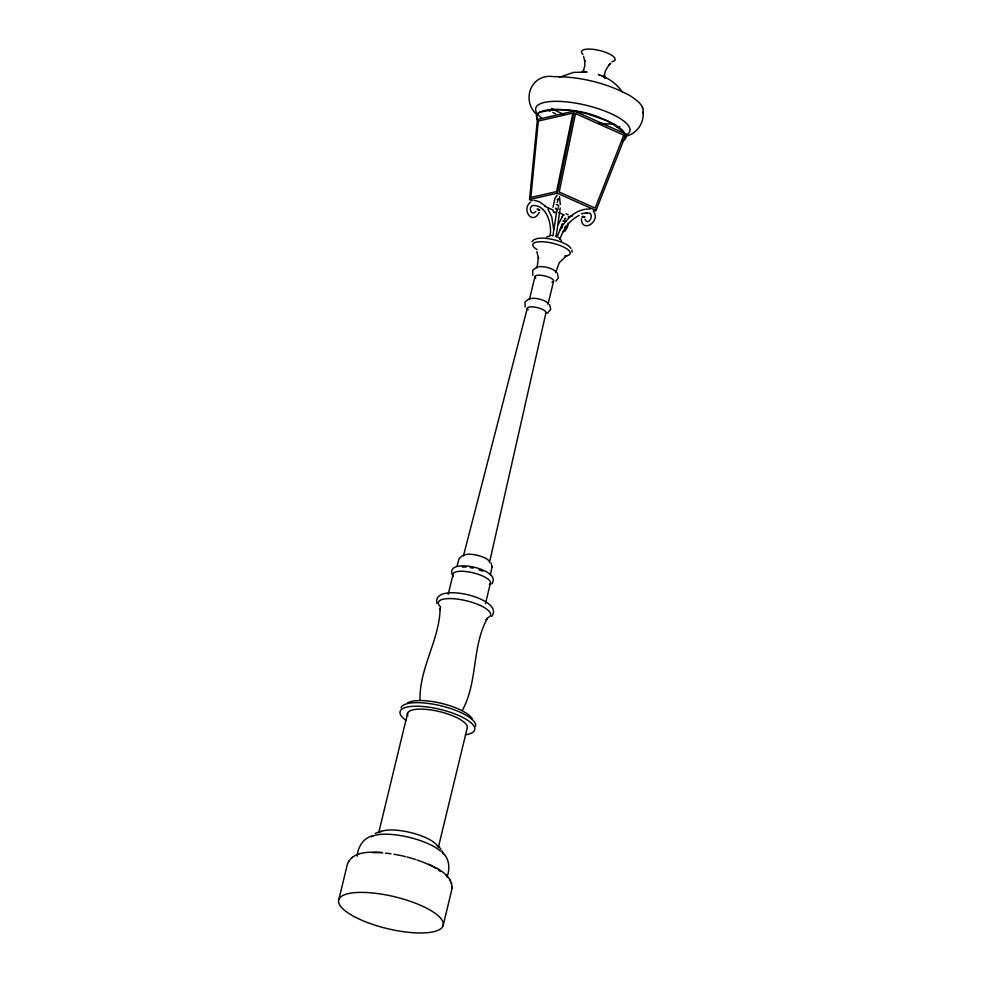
<?xml version="1.0" encoding="UTF-8"?>
<svg xmlns="http://www.w3.org/2000/svg" width="982" height="982" viewBox="0 0 982 982"><rect width="100%" height="100%" fill="white"/><g stroke="black" fill="none" stroke-linecap="round" stroke-linejoin="round"><path stroke-width="1.47" d="M420.026 699.614C419.388 667.944 439.322 640.325 440.145 608.693M492.08 566.479L490.472 574.752M438.635 869.303C445.779 873.636 453.77 880.78 451.683 890.158L443.091 925.707A53.752 16.338 13.6 0 1 360.455 919.655A53.752 16.338 13.6 0 1 369.318 892.687A53.752 16.338 13.6 0 1 443.091 925.707M561.986 227.812L562.293 224.596M565.411 226.253L565.362 228.45L565.264 227.775M560.194 208.024L556.328 235.287M550.08 235.459C552.24 224.166 546.274 203.937 532.244 205.631C527.886 208.466 531.839 216.47 535.877 211.388M532.318 200.758L529.556 199.518L537.399 119.473L574.372 111.027L586.094 113.507L607.735 120.946L616.18 125.389L622.244 129.931L625.497 134.239L625.718 138.045L622.907 141.077M556.598 212.063L553.112 234.661M572.064 252.19L571.941 250.042M553.001 207.239L554.904 198.548L557.199 195.197M529.556 199.518L557.285 193.184L574.372 111.027C562.821 109.579 550.35 107.529 539.29 112.329L536.479 115.36L537.584 120.332M568.173 223.184C568.222 226.155 565.448 232.599 563.275 231.654M489.478 562.563L545.955 312.767M338.815 899.659L347.419 864.111C352.636 850.94 369.809 851.971 381.409 852.327M357.227 856.194C357.767 847 363.561 837.536 373.111 835.707M378.721 832.662L407.604 713.263M448.222 594.343L453.181 573.844A19.198 5.831 13.6 0 1 476.037 573.598A19.198 5.831 13.6 0 1 489.306 584.437M456.961 566.369L458.999 558.795L462.51 555.468M529.396 299.584L534.994 276.482M537.056 267.951L538.431 257.456L538.517 258.352L536.835 251.662M553.615 281.134L548.017 304.236A9.599 2.921 13.6 0 0 540.837 299.461A9.599 2.921 13.6 0 0 529.961 298.945M485.464 603.648L490.423 583.148M438.303 847.552L467.187 728.141A30.712 9.341 13.6 0 0 436.401 710.907A30.712 9.341 13.6 0 0 407.861 715.817M446.92 877.184C450.222 868.861 449.596 858.366 442.158 852.388M463.406 556.045L527.334 308.115M557.138 202.574L558.476 198.781L557.187 199.469M559.961 239.326C563.017 229.334 569.634 219.968 579.245 215.402M558.23 207.693C558.23 209.976 554.805 215.156 553.148 211.118M560.01 229.714L562.293 223.675M593.091 211.179L596 210.516L626 134.129L574.372 111.027M558.648 223.884L562.416 216.433M557.629 235.729C562.588 222.141 574.519 208.43 590.145 209.006M462.412 710.195C478.062 681.778 471.618 646.475 487.502 618.108M539.29 212.259C532.305 226.13 520.951 209.215 530.636 202.047M531.999 241.744L534.073 239.559M565.288 218.458L564.576 219.342M562.109 216.813L563.533 215.033M623.054 140.917L625.706 137.848L625.325 134.018C604.433 113.36 567.338 104.988 539.143 112.488L536.491 115.557L536.872 119.387M491.737 583.909C503.68 568.774 441.127 556.082 453.242 576.397M488.054 617.482L486.09 619.752L487.17 618.562M491.601 616.463C506.246 598.664 431.712 580.755 436.88 603.341M348.647 861.521L349.273 860.797M351.703 857.973L352.317 857.286M610.853 63.192L608.975 65.033L609.736 64.149C606.999 67.93 602.727 73.368 605.378 78.13L604.458 76.952M555.935 281.134L558.365 277.796L557.297 272.91M564.895 218.74L565.706 218.286M546.434 237.153L551.197 235.373M581.896 72.263L583.811 70.643L583.173 71.379L584.793 65.966L584.781 60.503L584.879 61.498L583.541 56.367M565.939 256.302L559.249 262.66L555.677 272.603A9.599 2.921 13.6 0 0 542.506 266.699M547.391 313.221L550.718 309.44L549.638 304.555M375.21 833.448L380.832 831.202M559.347 77.369L573.427 72.41L587.04 72.054L582.007 72.214L582.719 72.005M625.436 136.302C636.373 134.276 644.511 122.971 643.014 112.009M537.007 266.969L532.661 270.32L532.784 275.353M529.347 298.614L525.002 301.953L525.125 306.985M625.35 134.276L626 134.129M568.283 216.85L572.653 215.844M581.418 213.843L587.248 212.517M564.822 256.044L567.105 255.762M566.049 213.794L568.185 214.825M583.689 217.403C588.132 216.556 579.196 215.709 582.842 217.341M586.033 213.511C596.037 209.78 589.347 227.959 584.928 219.293M533.987 200.316L539.228 201.605L545.415 206.085M539.719 266.564L542.015 266.613M563.263 220.889L566.049 221.441M564.515 221.466L563.165 221.085M538.688 210.258C542.53 211.105 535.288 207.423 537.559 209.718M555.468 208.258L556.193 208.687M599.388 74.841L598.296 74.436C608.005 77.59 616.806 83.728 622.49 92.271M601.806 75.81L605.489 78.081L604.937 77.553M557.285 193.184L596 210.516M544.764 206.33L553.062 210.038M558.598 212.517L564.134 214.997M428.95 864.197L438.058 868.923M558.181 237.128L560.391 239.191M553.541 212.002L554.204 212.566M445.963 874.79L446.479 875.453M449.707 879.565L450.284 880.289M536.172 114.01C521.332 99.894 530.955 73.294 553.553 76.633C580.117 76.535 606.901 82.991 630.223 95.782C636.066 99.82 644.401 104.841 643.136 113.261M438.402 846.042L440.967 849.307M491.086 562.968L492.129 567.068M556.021 208.54L556.401 209.424L556.266 208.405M547.944 209.141L551.712 216.691L553.701 229.457M560.918 239.866L561.52 240.921M441.937 850.743L443.189 853.947M594.098 212.321C600.051 222.411 581.246 233.225 581.504 218.667M559.495 196.621L560.28 204.526M440.169 609.036L440.28 609.847L440.071 607.858M451.327 882.867L451.425 883.8M451.781 887.286L451.88 888.244M642.547 107.284L642.658 108.499M582.964 54.476A17.283 5.254 13.6 0 1 599.941 50.598A17.283 5.254 13.6 0 1 611.995 61.731M619.875 126.703A50.254 15.282 13.6 0 1 616.708 126.911M555.64 113.863A50.254 15.282 13.6 0 1 552.829 112.488M550.19 111.101A50.254 15.282 13.6 0 1 547.772 109.689M614.032 123.928A45.467 13.822 13.6 0 1 598.787 123.204M563.754 114.268A45.467 13.822 13.6 0 1 551.663 108.339M541.659 118.049A48.462 14.73 13.6 0 1 579.196 103.761A48.462 14.73 13.6 0 1 627.019 134.595M406.155 720.481A38.396 11.674 13.6 0 1 414.146 706.242A38.396 11.674 13.6 0 1 464.584 718.407A38.396 11.674 13.6 0 1 465.382 734.769M401.012 707.85A38.396 11.674 13.6 0 1 441.912 706.033A38.396 11.674 13.6 0 1 475.497 726.447M440.636 606.974A26.87 8.175 13.6 0 1 463.627 600.149A26.87 8.175 13.6 0 1 488.999 617.027M555.309 236.011A2.246 0.687 13.6 0 1 556.585 237.19M552.485 235.803A2.246 0.687 13.6 0 1 553.148 235.655M372.779 852.683A46.068 14.006 13.6 0 1 382.722 852.879M385.435 853.113A46.068 14.006 13.6 0 1 391.069 853.8M393.942 854.242A46.068 14.006 13.6 0 1 405.664 856.672M407.113 857.041A46.068 14.006 13.6 0 1 415.705 859.557M417.08 860.023A46.068 14.006 13.6 0 1 435.971 868.481M438.316 869.991A46.068 14.006 13.6 0 1 440.402 871.513M464.179 555.149A13.441 4.088 13.6 0 1 477.718 555.407A13.441 4.088 13.6 0 1 489.367 561.434M528.132 309.821A9.599 2.921 13.6 0 1 536.344 307.391A9.599 2.921 13.6 0 1 545.403 313.405M380.132 832.085A30.712 9.341 13.6 0 1 411.077 832.687A30.712 9.341 13.6 0 1 437.69 846.459M407.591 702.916A34.554 10.507 13.6 0 1 442.403 703.591A34.554 10.507 13.6 0 1 472.342 719.094M371.405 836.824A38.396 11.674 13.6 0 1 405.198 836.443A38.396 11.674 13.6 0 1 440.513 851.185M535.779 278.176A9.599 2.921 13.6 0 1 545.219 276.028A9.599 2.921 13.6 0 1 551.909 282.215M537.608 267.3A9.599 2.921 13.6 0 1 538.762 266.871M537.068 249.588A19.198 5.831 13.6 0 1 538.443 241.805A19.198 5.831 13.6 0 1 563.705 247.059A19.198 5.831 13.6 0 1 566.737 255.75M534.871 239.448A19.198 5.831 13.6 0 1 554.216 239.829A19.198 5.831 13.6 0 1 570.849 248.434M462.313 567.019A17.283 5.254 13.6 0 1 466.045 567.093M470.255 567.608A17.283 5.254 13.6 0 1 473.189 568.173M478.934 569.769A17.283 5.254 13.6 0 1 482.8 571.279M556.156 204.698A1.645 0.773 16.4 0 1 558.255 205.263A1.645 0.773 16.4 0 1 558.365 206.33M538.32 121.031L530.832 197.456L556.573 191.576L572.899 113.126L538.32 121.031M575.513 113.568L559.2 192.006L595.153 208.098L623.791 135.172L575.513 113.568M604.409 75.786L604.311 74.939L604.396 75.823"/></g></svg>
